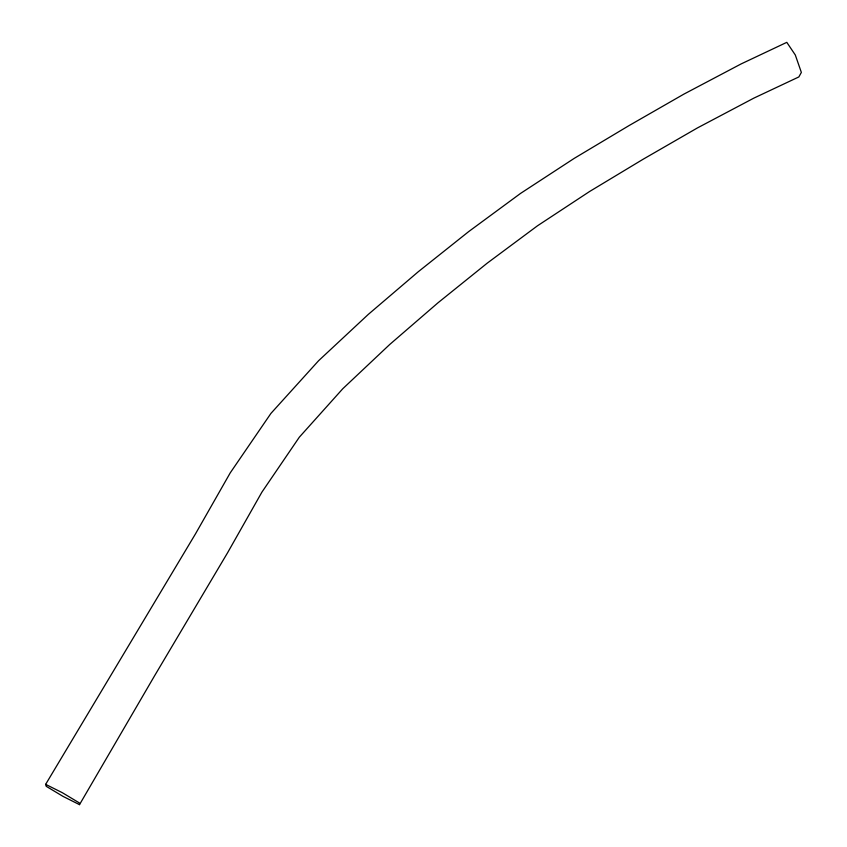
<?xml version="1.0" encoding="UTF-8"?>
<svg xmlns="http://www.w3.org/2000/svg" width="847" height="847" viewBox="0 0 847 847"><rect width="100%" height="100%" fill="white"/><g stroke="black" fill="none" stroke-linecap="round" stroke-linejoin="round"><path stroke-width="1.27" d="M79.502 804.65L154.472 675.97L227.621 552.689L261.903 492.149L299.33 437.19L342.77 388.741L389.726 344.485L438.037 302.76L487.184 263.184L537.496 225.789L589.639 191.475L643.138 159.236L697.409 127.939L753.851 98.125L798.848 76.939L801.357 72.419L795.301 54.981L786.799 42.35L741.146 63.917L683.91 94.112L628.929 125.652L574.298 158.325L520.566 193.402L468.804 231.506L418.333 271.686L368.318 314.375L318.588 360.727L270.934 413.4L230.246 472.848L195.541 533.779L45.643 784.354L46.225 786.323L63.049 796.402L79.502 804.65L79.343 802.914L62.307 792.686L45.643 784.354"/></g></svg>
